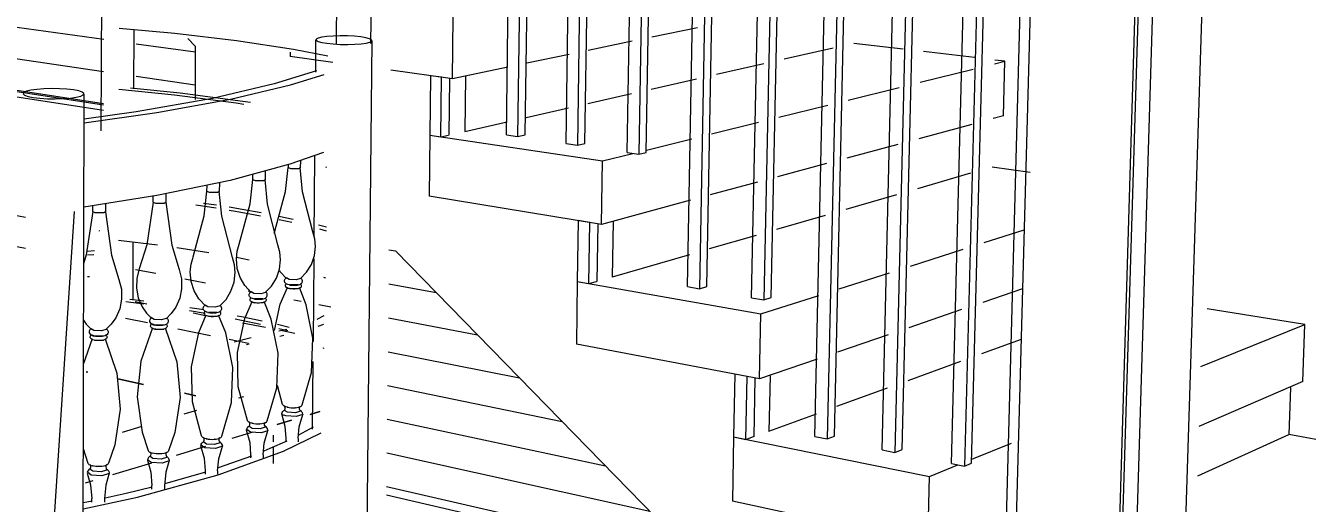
# Model space of a CAD drawing. Header units: inches. Extents: x -536 to 545, y -65 to 280.
# Drawn here: x -476.9486 to -476.5393, y 4.9647 to 5.1173 of the extents above; entities that cross this region are included whole.
import ezdxf

# ---------------------------------------------------------------- set-up
doc = ezdxf.new("R2010")
doc.units = ezdxf.units.IN
doc.header["$MEASUREMENT"] = 0
for name, color, linetype, lineweight in [('A-ANNO-DIMS', 211, 'Continuous', 9), ('A-ANNO-DIMS-32', 211, 'Continuous', 9), ('A-FLOR-HRAL', 11, 'Continuous', 9), ('A-WALL', 113, 'Continuous', 13), ('A-WALL-PATT', 111, 'Continuous', 13), ('I-FURN', 30, 'Continuous', 9), ('Q-CASE', 31, 'Continuous', 9), ('S-STRS', 31, 'Continuous', 9)]:
    doc.layers.add(name, color=color, linetype=linetype, lineweight=lineweight)
doc.styles.add('Arial', font='arial.ttf', dxfattribs={"height": 2.950599})
doc.dimstyles.new('Linear_wCenter_-_3_32__Arial', dxfattribs={"dimscale": 12, "dimtxt": 3, "dimasz": 0.333333, "dimexe": 0.25, "dimexo": 0.166667, "dimgap": 0.166667, "dimtad": 1, "dimdec": 0, "dimzin": 1, "dimdsep": 46, "dimlunit": 4, "dimtxsty": 'Arial', "dimblk1": 'OBLIQUE', "dimblk2": 'OBLIQUE', "dimsah": 1, "dimcen": 0.09, "dimdle": 0.25, "dimazin": 0, "dimtfac": 1, "dimtdec": 4, "dimtix": 1, "dimtmove": 0, "dimatfit": 3, "dimfxl": 1, "dimtvp": 1, "dimtfill": 1, "dimfrac": 2, "dimtolj": 1, "dimtzin": 0, "dimarcsym": 2})

# ---------------------------------------------------------------- blocks, each defined once
blk = doc.blocks.new('FP_72-Fireplace 3')
at = {"layer": 'A-WALL-PATT', "lineweight": 9}
for p, q in [((-477.06746, 5.18826), (-477.03778, 5.18552)), ((-477.01302, 5.18322), (-476.95861, 5.17819)), ((-477.06738, 5.17898), (-477.03772, 5.17601)), ((-477.0673, 5.16971), (-477.03766, 5.16652)), ((-477.01298, 5.17353), (-476.94798, 5.16701)), ((-477.01294, 5.16385), (-476.93719, 5.15568)), ((-477.06722, 5.16046), (-477.0376, 5.15704)), ((-477.01289, 5.15418), (-476.92625, 5.14417)), ((-477.06714, 5.15122), (-477.03754, 5.14758)), ((-477.06706, 5.142), (-477.03748, 5.13813)), ((-477.01285, 5.14453), (-476.92363, 5.13354)), ((-477.01281, 5.1349), (-476.92366, 5.12323)), ((-477.06698, 5.13279), (-477.03742, 5.12869)), ((-477.01277, 5.12528), (-476.92368, 5.11295)), ((-477.0669, 5.12359), (-477.03736, 5.11928)), ((-477.06681, 5.11441), (-477.0373, 5.10987)), ((-477.01273, 5.11568), (-476.92371, 5.10267)), ((-476.9133, 5.11151), (-476.89443, 5.10889)), ((-477.01269, 5.10609), (-476.92376, 5.09242)), ((-476.91335, 5.10116), (-476.89448, 5.09841)), ((-477.10585, 5.08505), (-477.03706, 5.0724)), ((-477.10574, 5.07623), (-477.037, 5.06307)), ((-477.10564, 5.06742), (-477.03694, 5.05375)), ((-477.01508, 5.06836), (-476.9487, 5.05615)), ((-477.10553, 5.05862), (-477.10304, 5.05811)), ((-477.09242, 5.05592), (-477.04715, 5.04657)), ((-477.01504, 5.05886), (-476.94871, 5.04616)), ((-476.92521, 5.05183), (-476.92508, 5.0518)), ((-477.09229, 5.04703), (-477.06825, 5.04188)), ((-477.01499, 5.04938), (-476.96013, 5.03847)), ((-476.91359, 5.03944), (-476.90708, 5.03819)), ((-477.09219, 5.03816), (-477.0886, 5.03737)), ((-476.89779, 5.03641), (-476.8912, 5.03515)), ((-476.83267, 5.03481), (-476.81753, 5.03202)), ((-476.87758, 5.03254), (-476.87654, 5.03234)), ((-476.91363, 5.02921), (-476.9099, 5.02847)), ((-476.86303, 5.02976), (-476.86059, 5.02929)), ((-476.85502, 5.02822), (-476.85113, 5.02748)), ((-476.89508, 5.02552), (-476.89122, 5.02475)), ((-476.87934, 5.02239), (-476.87202, 5.02093)), ((-476.83279, 5.02397), (-476.80434, 5.01852)), ((-476.86727, 5.01999), (-476.86263, 5.01907)), ((-476.8329, 5.01315), (-476.79093, 5.0048)), ((-476.83302, 5.00235), (-476.7773, 4.99084)), ((-476.83313, 4.99157), (-476.76343, 4.97665)), ((-476.83325, 4.98081), (-476.74933, 4.96222)), ((-476.83336, 4.97007), (-476.73499, 4.94755))]:
    blk.add_line(p, q, dxfattribs=at)
blk = doc.blocks.new('DIMBLOCK20-Fireplace - Section - East')
at = {"layer": 'A-ANNO-DIMS-32'}
for p, q in [((-479.92623, 65.99386), (-479.92623, -49.5)), ((-447.35531, 62.99386), (-482.92623, 62.99386)), ((-479.92623, 62.99386), (-447.35531, 62.99386)), ((-479.0978, -46.5), (-482.92623, -46.5)), ((-479.92623, -46.5), (-479.0978, -46.5))]:
    blk.add_line(p, q, dxfattribs=at)
at = {"layer": 'A-ANNO-DIMS-32', "lineweight": 50}
for p, q in [((-479.92623, 62.99386), (-481.92623, 64.99386)), ((-479.92623, 62.99386), (-477.92623, 60.99386)), ((-479.92623, -46.5), (-481.92623, -44.5)), ((-479.92623, -46.5), (-477.92623, -48.5))]:
    blk.add_line(p, q, dxfattribs=at)
at = {"layer": 'A-ANNO-DIMS-32', "color": 0, "insert": (-485.75375, 3.00847), "char_height": 2.950599, "width": 12.5723077, "attachment_point": 1, "rotation": 90, "line_spacing_factor": 0.938532, "style": 'Arial', "bg_fill": 3, "box_fill_scale": 1.25, "bg_fill_color": 0, "bg_fill_transparency": 0}
blk.add_mtext('9\' - 1"', dxfattribs=at)
blk = doc.blocks.new('_Oblique')
at = {"color": 0, "linetype": 'ByBlock', "lineweight": -2}
blk.add_line((-0.5, -0.5), (0.5, 0.5), dxfattribs=at)

msp = doc.modelspace()

# ---------------------------------------------------------------- linework, layer by layer
at = {"layer": 'A-FLOR-HRAL'}
for p, q in [((-476.79508, 5.0824), (-476.79204, 5.30458)), ((-476.78848, 5.30159), (-476.79155, 5.08188)), ((-476.78912, 5.08245), (-476.78604, 5.29961)), ((-476.77606, 5.07961), (-476.77288, 5.28849)), ((-476.76924, 5.28542), (-476.77244, 5.07907)), ((-476.77003, 5.07965), (-476.76682, 5.28347)), ((-476.75655, 5.07674), (-476.75326, 5.272)), ((-476.74953, 5.26887), (-476.75284, 5.07619)), ((-476.75045, 5.07678), (-476.74714, 5.26694)), ((-476.73727, 5.03393), (-476.73317, 5.25512)), ((-476.72935, 5.25191), (-476.73347, 5.03327)), ((-476.7311, 5.03398), (-476.72699, 5.25001)), ((-476.71678, 5.03038), (-476.71258, 5.23783)), ((-476.70867, 5.23454), (-476.71288, 5.02971)), ((-476.71054, 5.03044), (-476.70635, 5.23266)), ((-476.69664, 4.98609), (-476.69149, 5.22011)), ((-476.68748, 5.21674), (-476.69265, 4.9853)), ((-476.69034, 4.98617), (-476.68519, 5.21489)), ((-476.67511, 4.98181), (-476.66988, 5.20195)), ((-476.66576, 5.1985), (-476.67101, 4.981)), ((-476.66873, 4.98188), (-476.66351, 5.19668)), ((-476.65299, 4.97741), (-476.64771, 5.18333)), ((-476.64349, 5.17979), (-476.64878, 4.97657)), ((-476.64653, 4.97749), (-476.64128, 5.178)), ((-476.79508, 5.0824), (-476.79155, 5.08188)), ((-476.79155, 5.08188), (-476.78912, 5.08245)), ((-476.77606, 5.07961), (-476.77244, 5.07907)), ((-476.77244, 5.07907), (-476.77003, 5.07965)), ((-476.75655, 5.07674), (-476.75284, 5.07619)), ((-476.75284, 5.07619), (-476.75045, 5.07678)), ((-476.73727, 5.03393), (-476.73347, 5.03327)), ((-476.73347, 5.03327), (-476.7311, 5.03398)), ((-476.71678, 5.03038), (-476.71288, 5.02971)), ((-476.71288, 5.02971), (-476.71054, 5.03044)), ((-476.69664, 4.98609), (-476.69265, 4.9853)), ((-476.69265, 4.9853), (-476.69034, 4.98617)), ((-476.67511, 4.98181), (-476.67101, 4.981)), ((-476.67101, 4.981), (-476.66873, 4.98188)), ((-476.65299, 4.97741), (-476.64878, 4.97657)), ((-476.64878, 4.97657), (-476.64653, 4.97749))]:
    msp.add_line(p, q, dxfattribs=at)
at = {"layer": 'A-WALL'}
for p, q in [((-476.8968, 5.11322), (-476.89445, 5.11075)), ((-476.89445, 5.11075), (-476.89454, 5.09372)), ((-476.92379, 5.09015), (-477.01785, 5.10477)), ((-477.01268, 5.10563), (-476.92376, 5.09194)), ((-476.81337, 5.08232), (-476.81315, 5.10044)), ((-476.80819, 5.10116), (-476.80842, 5.08345)), ((-476.76612, 5.03556), (-476.76582, 5.05396)), ((-476.76098, 5.05475), (-476.76127, 5.03697)), ((-476.83262, 5.04572), (-476.83055, 5.04535)), ((-476.83055, 5.04535), (-476.72753, 4.93991)), ((-476.716, 4.98597), (-476.71562, 5.00466)), ((-476.71091, 5.00545), (-476.71128, 4.98769)), ((-476.83339, 4.96739), (-476.73137, 4.94384))]:
    msp.add_line(p, q, dxfattribs=at)
at = {"layer": 'I-FURN'}
for p, q in [((-476.92446, 5.08367), (-476.92419, 5.1729)), ((-476.84937, 5.11161), (-476.84888, 5.16585)), ((-476.83792, 5.16573), (-476.83847, 5.11157)), ((-476.91408, 5.11589), (-476.91415, 5.09711)), ((-476.85599, 5.10247), (-476.8559, 5.1128)), ((-476.8381, 5.11251), (-476.84084, 4.84118)), ((-476.93004, 5.09553), (-476.93067, 4.84474)), ((-476.85644, 5.04969), (-476.85622, 5.07558)), ((-476.86473, 5.07198), (-476.86473, 5.07271)), ((-476.86473, 5.07198), (-476.86399, 5.07168)), ((-476.86089, 5.07409), (-476.86091, 5.07192)), ((-476.85248, 5.07201), (-476.8528, 5.07209)), ((-476.87605, 5.06814), (-476.87604, 5.06958)), ((-476.87604, 5.06813), (-476.8753, 5.06782)), ((-476.87214, 5.07068), (-476.87216, 5.06808)), ((-476.90388, 5.06358), (-476.90389, 5.06087)), ((-476.89071, 5.06441), (-476.8907, 5.06615)), ((-476.89071, 5.0644), (-476.88998, 5.06409)), ((-476.88675, 5.06707), (-476.88677, 5.06436)), ((-476.92722, 5.05788), (-476.92721, 5.05969)), ((-476.92316, 5.06033), (-476.92317, 5.05785)), ((-476.90789, 5.06091), (-476.90789, 5.06279)), ((-476.90789, 5.0609), (-476.90717, 5.06058)), ((-476.89425, 5.06005), (-476.88776, 5.05906)), ((-476.88764, 5.05991), (-476.8918, 5.06053)), ((-476.93311, 5.05796), (-476.94707, 4.84554)), ((-476.92721, 5.05787), (-476.92652, 5.05755)), ((-476.86318, 5.05541), (-476.86772, 5.05636)), ((-476.86769, 5.05537), (-476.86359, 5.05447)), ((-476.86924, 5.05101), (-476.86906, 5.05163)), ((-476.85258, 5.05292), (-476.85506, 5.05354)), ((-476.85478, 5.05236), (-476.85266, 5.0518)), ((-476.90656, 5.04714), (-476.91899, 5.04863)), ((-476.91434, 5.04796), (-476.91441, 5.02963)), ((-476.92886, 5.0441), (-476.92686, 5.04421)), ((-476.92665, 5.04531), (-476.92885, 5.04519)), ((-476.89009, 5.04473), (-476.90034, 5.0463)), ((-476.8772, 5.04241), (-476.88125, 5.04318)), ((-476.85673, 5.01645), (-476.8565, 5.04282)), ((-476.92823, 5.03705), (-476.92888, 5.03701)), ((-476.8645, 5.03622), (-476.86536, 5.0367)), ((-476.8528, 5.03666), (-476.85342, 5.03683)), ((-476.8758, 5.03178), (-476.87665, 5.03227)), ((-476.86504, 5.03357), (-476.86431, 5.03328)), ((-476.86431, 5.03328), (-476.8616, 5.0333)), ((-476.86161, 5.03451), (-476.86429, 5.03448)), ((-476.91668, 5.02915), (-476.91092, 5.02842)), ((-476.91089, 5.02929), (-476.91536, 5.02985)), ((-476.89177, 5.02647), (-476.89615, 5.02719)), ((-476.89044, 5.02748), (-476.89128, 5.02798)), ((-476.87632, 5.02909), (-476.87559, 5.02879)), ((-476.87559, 5.02879), (-476.87284, 5.02882)), ((-476.87284, 5.03004), (-476.87557, 5.03002)), ((-476.90971, 5.02232), (-476.91673, 5.02375)), ((-476.90759, 5.02344), (-476.90841, 5.02396)), ((-476.89625, 5.02626), (-476.89128, 5.02543)), ((-476.89095, 5.02475), (-476.89023, 5.02444)), ((-476.89023, 5.02444), (-476.88742, 5.02447)), ((-476.88743, 5.02571), (-476.89021, 5.02569)), ((-476.88173, 5.02365), (-476.87358, 5.02193)), ((-476.85336, 5.02463), (-476.85567, 5.02348)), ((-476.92688, 5.01995), (-476.92767, 5.02048)), ((-476.92663, 5.01811), (-476.92732, 5.01843)), ((-476.90808, 5.02068), (-476.90737, 5.02036)), ((-476.90735, 5.02163), (-476.90805, 5.02195)), ((-476.90737, 5.02036), (-476.90452, 5.02039)), ((-476.90453, 5.02165), (-476.90735, 5.02163)), ((-476.88962, 5.01823), (-476.90002, 5.02035)), ((-476.86446, 5.02092), (-476.86821, 5.02181)), ((-476.86781, 5.02059), (-476.86491, 5.01987)), ((-476.86519, 5.02028), (-476.86778, 5.01965)), ((-476.8674, 5.01812), (-476.86615, 5.0184)), ((-476.85526, 5.0213), (-476.85343, 5.02195)), ((-476.92734, 5.01727), (-476.93022, 5.0091)), ((-476.92734, 5.01716), (-476.92734, 5.01714)), ((-476.92665, 5.01683), (-476.92376, 5.01686)), ((-476.92377, 5.01814), (-476.92663, 5.01811)), ((-476.87741, 5.01575), (-476.88358, 5.017)), ((-476.87664, 5.01758), (-476.88201, 5.01624)), ((-476.8781, 5.01547), (-476.87722, 5.0157)), ((-476.85341, 5.0143), (-476.85371, 5.01419)), ((-476.92872, 5.00657), (-476.9293, 5.0067)), ((-476.9293, 5.0067), (-476.92872, 5.00657)), ((-476.92872, 5.00657), (-476.9293, 5.0067)), ((-476.85697, 4.9884), (-476.85678, 5.01003)), ((-476.91102, 5.00271), (-476.91918, 5.00449)), ((-476.91918, 5.00449), (-476.91102, 5.00271)), ((-476.91102, 5.00271), (-476.91918, 5.00449)), ((-476.86655, 4.99628), (-476.86818, 5.00231)), ((-476.89426, 4.99906), (-476.89794, 4.99986)), ((-476.89794, 4.99986), (-476.89426, 4.99906)), ((-476.89426, 4.99906), (-476.89794, 4.99986)), ((-476.88057, 4.99838), (-476.87897, 4.99886)), ((-476.89796, 4.99328), (-476.89398, 4.99445)), ((-476.86502, 4.99378), (-476.86598, 4.9944)), ((-476.86484, 4.99536), (-476.86501, 4.99539)), ((-476.86246, 4.99525), (-476.8626, 4.99524)), ((-476.85771, 4.99309), (-476.85463, 4.99403)), ((-476.85463, 4.99403), (-476.85771, 4.99309)), ((-476.8761, 4.99025), (-476.87627, 4.99028)), ((-476.87369, 4.99014), (-476.87382, 4.99013)), ((-476.86827, 4.98987), (-476.86367, 4.99127)), ((-476.86367, 4.99127), (-476.86827, 4.98987)), ((-476.86659, 4.99302), (-476.86676, 4.99343)), ((-476.86551, 4.99262), (-476.86655, 4.99299)), ((-476.86011, 4.99321), (-476.86013, 4.99308)), ((-476.91771, 4.98748), (-476.91139, 4.98933)), ((-476.87606, 4.98749), (-476.88282, 4.98542)), ((-476.87678, 4.98746), (-476.87802, 4.9883)), ((-476.87628, 4.98864), (-476.87724, 4.98928)), ((-476.87132, 4.98821), (-476.87129, 4.98795)), ((-476.86954, 4.9865), (-476.86956, 4.98432)), ((-476.86543, 4.98448), (-476.86542, 4.98555)), ((-476.85676, 4.98905), (-476.86146, 4.98648)), ((-476.93029, 4.98224), (-476.92872, 4.97758)), ((-476.89114, 4.98288), (-476.90051, 4.98001)), ((-476.8914, 4.98246), (-476.89262, 4.98333)), ((-476.89089, 4.98366), (-476.89182, 4.98432)), ((-476.8907, 4.98529), (-476.89088, 4.98533)), ((-476.88826, 4.98518), (-476.88839, 4.98517)), ((-476.88584, 4.98325), (-476.88579, 4.98297)), ((-476.86957, 4.9825), (-476.86961, 4.97742)), ((-476.86162, 4.98546), (-476.86163, 4.9844)), ((-476.90845, 4.97759), (-476.92087, 4.97379)), ((-476.90851, 4.97778), (-476.9097, 4.97866)), ((-476.90798, 4.97899), (-476.9089, 4.97968)), ((-476.8765, 4.97981), (-476.88711, 4.97603)), ((-476.87667, 4.97921), (-476.87666, 4.98029)), ((-476.8728, 4.98021), (-476.87281, 4.97913)), ((-476.92775, 4.97372), (-476.9289, 4.97463)), ((-476.92721, 4.97495), (-476.9281, 4.97565)), ((-476.92625, 4.97651), (-476.92721, 4.97666)), ((-476.8912, 4.97471), (-476.90422, 4.97094)), ((-476.89124, 4.97408), (-476.89123, 4.97518)), ((-476.88731, 4.97511), (-476.88732, 4.97401)), ((-476.92715, 4.97187), (-476.92962, 4.97112)), ((-476.90829, 4.96927), (-476.90829, 4.97039)), ((-476.90431, 4.97034), (-476.90432, 4.96922)), ((-476.92736, 4.96544), (-476.93029, 4.96483)), ((-476.92747, 4.96509), (-476.92747, 4.96624)), ((-476.92345, 4.96621), (-476.92345, 4.96506))]:
    msp.add_line(p, q, dxfattribs=at)
for points in [[(-476.85216, 5.10757, 0), (-476.86312, 5.10965, 0), (-476.88127, 5.11243, 0), (-476.901, 5.11475, 0), (-476.91876, 5.11636, 0)], [(-476.84365, 5.11387, 0), (-476.84588, 5.11399, 0), (-476.84819, 5.11402, 0), (-476.85041, 5.11396, 0), (-476.85241, 5.11381, 0), (-476.85404, 5.11358, 0), (-476.8552, 5.11329, 0), (-476.8558, 5.11296, 0), (-476.85581, 5.1126, 0), (-476.85521, 5.11224, 0), (-476.85404, 5.11192, 0), (-476.85239, 5.11164, 0), (-476.85037, 5.11143, 0)], [(-476.85037, 5.11143, 0), (-476.8481, 5.1113, 0), (-476.84576, 5.11127, 0), (-476.84351, 5.11134, 0), (-476.84149, 5.11149, 0), (-476.83986, 5.11172, 0), (-476.83871, 5.11202, 0), (-476.83814, 5.11236, 0), (-476.83817, 5.11272, 0), (-476.8388, 5.11307, 0), (-476.83998, 5.11339, 0), (-476.84163, 5.11367, 0), (-476.84365, 5.11387, 0)], [(-476.92996, 5.08619, 0), (-476.90669, 5.0895, 0), (-476.88317, 5.09378, 0), (-476.86407, 5.09836, 0), (-476.85329, 5.10172, 0)], [(-476.85577, 5.1029, 0), (-476.86921, 5.09866, 0), (-476.88898, 5.09403, 0), (-476.91336, 5.08973, 0), (-476.92994, 5.08739, 0)], [(-476.93168, 5.09644, 0), (-476.93334, 5.09676, 0), (-476.93543, 5.097, 0), (-476.9378, 5.09715, 0), (-476.94031, 5.09719, 0), (-476.94277, 5.09711, 0), (-476.94503, 5.09694, 0), (-476.94694, 5.09666, 0), (-476.94837, 5.09632, 0), (-476.94921, 5.09591, 0), (-476.94941, 5.09549, 0), (-476.94895, 5.09506, 0), (-476.94785, 5.09467, 0)], [(-476.94785, 5.09467, 0), (-476.9462, 5.09434, 0), (-476.9441, 5.09409, 0), (-476.94169, 5.09394, 0), (-476.93915, 5.0939, 0), (-476.93664, 5.09398, 0), (-476.93435, 5.09416, 0), (-476.93244, 5.09444, 0), (-476.93103, 5.0948, 0), (-476.93022, 5.0952, 0), (-476.93006, 5.09563, 0), (-476.93056, 5.09605, 0), (-476.93168, 5.09644, 0)], [(-476.9189, 5.09696, 0), (-476.90112, 5.09518, 0), (-476.88142, 5.09261, 0), (-476.87892, 5.09223, 0)], [(-476.87681, 5.0927, 0), (-476.87922, 5.09306, 0), (-476.89929, 5.09567, 0), (-476.91511, 5.09727, 0)], [(-476.85347, 5.07678, 0), (-476.86423, 5.073, 0), (-476.88329, 5.06785, 0), (-476.90676, 5.06305, 0), (-476.93003, 5.05932, 0)], [(-476.86907, 5.05164, 0), (-476.86559, 5.06433, 0), (-476.86474, 5.07199, 0)], [(-476.86399, 5.07168, 0), (-476.8613, 5.0717, 0), (-476.86091, 5.07196, 0)], [(-476.85692, 5.05142, 0), (-476.86019, 5.06423, 0), (-476.86091, 5.07193, 0)], [(-476.88043, 5.04746, 0), (-476.87691, 5.06036, 0), (-476.87605, 5.06815, 0)], [(-476.8753, 5.06782, 0), (-476.87257, 5.06785, 0), (-476.87216, 5.06812, 0)], [(-476.86809, 5.04725, 0), (-476.87142, 5.06027, 0), (-476.87216, 5.06809, 0)], [(-476.89514, 5.0434, 0), (-476.89158, 5.0565, 0), (-476.89072, 5.06442, 0)], [(-476.88998, 5.06409, 0), (-476.8872, 5.06411, 0), (-476.88677, 5.06439, 0)], [(-476.88261, 5.04322, 0), (-476.88601, 5.05643, 0), (-476.88677, 5.06437, 0)], [(-476.9079, 5.06092, 0), (-476.90994, 5.04725, 0), (-476.91235, 5.03958, 0)], [(-476.90717, 5.06058, 0), (-476.90435, 5.06061, 0), (-476.90389, 5.06089, 0)], [(-476.90389, 5.06088, 0), (-476.90198, 5.04716, 0), (-476.89964, 5.03944, 0)], [(-476.87345, 5.05748, 0), (-476.87945, 5.05857, 0), (-476.88358, 5.05926, 0)], [(-476.92722, 5.05789, 0), (-476.92926, 5.04404, 0), (-476.93014, 5.04122, 0)], [(-476.92652, 5.05755, 0), (-476.92365, 5.05758, 0), (-476.92317, 5.05787, 0)], [(-476.92317, 5.05786, 0), (-476.92121, 5.04398, 0), (-476.91883, 5.03618, 0)], [(-476.88358, 5.05838, 0), (-476.88165, 5.05804, 0), (-476.87357, 5.05656, 0)], [(-476.86091, 5.03643, 0), (-476.85889, 5.03851, 0), (-476.85736, 5.04101, 0), (-476.85641, 5.04382, 0), (-476.85609, 5.04677, 0), (-476.85631, 5.04917, 0), (-476.85691, 5.0514, 0)], [(-476.8766, 5.03208, 0), (-476.87862, 5.03427, 0), (-476.88014, 5.03687, 0), (-476.88106, 5.03975, 0), (-476.88133, 5.04277, 0), (-476.88107, 5.0452, 0), (-476.88042, 5.04744, 0)], [(-476.87213, 5.032, 0), (-476.87008, 5.03411, 0), (-476.86853, 5.03666, 0), (-476.86756, 5.03952, 0), (-476.86724, 5.04252, 0), (-476.86746, 5.04496, 0), (-476.86808, 5.04724, 0)], [(-476.89123, 5.02778, 0), (-476.89328, 5.02999, 0), (-476.89483, 5.03263, 0), (-476.89577, 5.03555, 0), (-476.89605, 5.03861, 0), (-476.89579, 5.04109, 0), (-476.89513, 5.04338, 0)], [(-476.8867, 5.02771, 0), (-476.88462, 5.02986, 0), (-476.88305, 5.03245, 0), (-476.88207, 5.03535, 0), (-476.88174, 5.0384, 0), (-476.88197, 5.04089, 0), (-476.8826, 5.0432, 0)], [(-476.91234, 5.03956, 0), (-476.91312, 5.03655, 0), (-476.91323, 5.03344, 0), (-476.91266, 5.03037, 0), (-476.91144, 5.0275, 0), (-476.91002, 5.02543, 0), (-476.90836, 5.02374, 0)], [(-476.89964, 5.03942, 0), (-476.89889, 5.03639, 0), (-476.89881, 5.03327, 0), (-476.89941, 5.03021, 0), (-476.90066, 5.02737, 0), (-476.9021, 5.02534, 0), (-476.90377, 5.02368, 0)], [(-476.86532, 5.03652, 0), (-476.86731, 5.03867, 0), (-476.86749, 5.03898, 0)], [(-476.91883, 5.03616, 0), (-476.91806, 5.0331, 0), (-476.91798, 5.02994, 0), (-476.91858, 5.02684, 0), (-476.91984, 5.02395, 0), (-476.92129, 5.02189, 0), (-476.92299, 5.0202, 0)], [(-476.86446, 5.03449, 0), (-476.86489, 5.03459, 0), (-476.86522, 5.03472, 0), (-476.86547, 5.03486, 0), (-476.86566, 5.03502, 0), (-476.8658, 5.0352, 0), (-476.8659, 5.03539, 0), (-476.86596, 5.03559, 0), (-476.86598, 5.03578, 0), (-476.86596, 5.03594, 0), (-476.86589, 5.03621, 0), (-476.86578, 5.0364, 0), (-476.86567, 5.03653, 0), (-476.86546, 5.0367, 0), (-476.86534, 5.03676, 0)], [(-476.86441, 5.03328, 0), (-476.86482, 5.03338, 0), (-476.86511, 5.0335, 0), (-476.86533, 5.03363, 0), (-476.86548, 5.03378, 0), (-476.86558, 5.03394, 0), (-476.86564, 5.03411, 0), (-476.86565, 5.03427, 0), (-476.86563, 5.03441, 0), (-476.86559, 5.03453, 0), (-476.86547, 5.03472, 0), (-476.86535, 5.03483, 0)], [(-476.86083, 5.03648, 0), (-476.86224, 5.03611, 0), (-476.8645, 5.03622, 0)], [(-476.86446, 5.03449, 0), (-476.86412, 5.03443, 0), (-476.86358, 5.03438, 0), (-476.86298, 5.03436, 0), (-476.86237, 5.03438, 0), (-476.86185, 5.03443, 0), (-476.86144, 5.03451, 0), (-476.8611, 5.03461, 0), (-476.86083, 5.03474, 0), (-476.86062, 5.03489, 0), (-476.86047, 5.03506, 0), (-476.86035, 5.03524, 0), (-476.86028, 5.03544, 0), (-476.86025, 5.03563, 0), (-476.86026, 5.0358, 0), (-476.86032, 5.03608, 0), (-476.86042, 5.03628, 0), (-476.86053, 5.03642, 0), (-476.86073, 5.0366, 0)], [(-476.86092, 5.03478, 0), (-476.86077, 5.03463, 0), (-476.86067, 5.03447, 0), (-476.86062, 5.0343, 0), (-476.8606, 5.03414, 0), (-476.86062, 5.034, 0), (-476.86066, 5.03388, 0), (-476.86077, 5.0337, 0), (-476.86091, 5.03357, 0), (-476.86121, 5.0334, 0), (-476.86166, 5.03327, 0), (-476.86209, 5.03321, 0), (-476.86268, 5.03316, 0), (-476.86313, 5.03316, 0), (-476.86347, 5.03317, 0), (-476.86397, 5.03322, 0), (-476.86441, 5.03328, 0)], [(-476.87575, 5.03002, 0), (-476.87618, 5.03013, 0), (-476.87651, 5.03026, 0), (-476.87676, 5.0304, 0), (-476.87695, 5.03057, 0), (-476.8771, 5.03075, 0), (-476.8772, 5.03095, 0), (-476.87726, 5.03115, 0), (-476.87727, 5.03134, 0), (-476.87726, 5.0315, 0), (-476.87718, 5.03178, 0), (-476.87707, 5.03197, 0), (-476.87684, 5.03222, 0), (-476.87663, 5.03233, 0)], [(-476.87205, 5.03205, 0), (-476.8735, 5.03167, 0), (-476.8758, 5.03178, 0)], [(-476.87575, 5.03002, 0), (-476.87542, 5.02997, 0), (-476.87489, 5.02991, 0), (-476.87428, 5.02989, 0), (-476.87367, 5.02991, 0), (-476.87313, 5.02996, 0), (-476.8727, 5.03004, 0), (-476.87235, 5.03014, 0), (-476.87207, 5.03027, 0), (-476.87185, 5.03042, 0), (-476.87169, 5.03059, 0), (-476.87157, 5.03078, 0), (-476.87149, 5.03098, 0), (-476.87146, 5.03118, 0), (-476.87146, 5.03135, 0), (-476.87153, 5.03164, 0), (-476.87163, 5.03185, 0), (-476.87173, 5.03199, 0), (-476.87194, 5.03218, 0)], [(-476.86916, 5.01995, 0), (-476.86733, 5.0283, 0), (-476.86504, 5.03369, 0)], [(-476.86032, 4.99613, 0), (-476.85732, 5.00653, 0), (-476.85687, 5.01742, 0), (-476.85902, 5.02813, 0), (-476.86121, 5.03361, 0)], [(-476.8904, 5.02569, 0), (-476.89082, 5.0258, 0), (-476.89115, 5.02593, 0), (-476.89141, 5.02608, 0), (-476.8916, 5.02625, 0), (-476.89174, 5.02644, 0), (-476.89184, 5.02664, 0), (-476.8919, 5.02685, 0), (-476.89192, 5.02704, 0), (-476.89186, 5.02737, 0), (-476.89176, 5.02759, 0), (-476.89165, 5.02775, 0), (-476.89142, 5.02796, 0), (-476.89126, 5.02804, 0)], [(-476.88662, 5.02775, 0), (-476.88811, 5.02736, 0), (-476.89044, 5.02748, 0)], [(-476.8904, 5.02569, 0), (-476.8897, 5.02559, 0), (-476.8891, 5.02556, 0), (-476.88848, 5.02556, 0), (-476.8879, 5.0256, 0), (-476.88742, 5.02568, 0), (-476.88704, 5.02577, 0), (-476.88673, 5.0259, 0), (-476.88649, 5.02605, 0), (-476.8863, 5.02621, 0), (-476.88617, 5.0264, 0), (-476.88607, 5.0266, 0), (-476.88602, 5.02681, 0), (-476.88601, 5.02699, 0), (-476.88607, 5.02731, 0), (-476.88617, 5.02753, 0), (-476.88628, 5.02769, 0), (-476.8865, 5.02789, 0)], [(-476.87782, 4.99118, 0), (-476.88071, 5.00187, 0), (-476.88099, 5.01294, 0), (-476.87864, 5.02373, 0), (-476.87632, 5.02921, 0)], [(-476.8757, 5.0288, 0), (-476.8761, 5.0289, 0), (-476.8764, 5.02902, 0), (-476.87662, 5.02915, 0), (-476.87677, 5.0293, 0), (-476.87687, 5.02947, 0), (-476.87693, 5.02964, 0), (-476.87694, 5.02981, 0), (-476.87692, 5.02995, 0), (-476.87687, 5.03007, 0), (-476.87675, 5.03026, 0)], [(-476.87213, 5.03032, 0), (-476.87198, 5.03017, 0), (-476.87188, 5.03001, 0), (-476.87182, 5.02984, 0), (-476.87181, 5.02967, 0), (-476.87183, 5.02953, 0), (-476.87187, 5.02941, 0), (-476.87199, 5.02922, 0), (-476.87212, 5.02909, 0), (-476.87244, 5.02892, 0), (-476.87291, 5.02878, 0), (-476.87337, 5.02871, 0), (-476.87397, 5.02867, 0), (-476.87442, 5.02867, 0), (-476.87476, 5.02869, 0), (-476.87526, 5.02873, 0), (-476.8757, 5.0288, 0)], [(-476.87149, 4.99105, 0), (-476.86845, 5.00162, 0), (-476.86801, 5.01269, 0), (-476.87019, 5.02357, 0), (-476.87243, 5.02914, 0)], [(-476.93019, 5.02322, 0), (-476.92931, 5.02195, 0), (-476.92762, 5.02024, 0)], [(-476.90837, 5.02404, 0), (-476.90856, 5.02393, 0), (-476.90875, 5.02376, 0), (-476.90889, 5.02357, 0), (-476.90899, 5.02336, 0), (-476.90905, 5.02315, 0), (-476.90906, 5.02293, 0), (-476.90902, 5.02272, 0), (-476.90896, 5.02253, 0), (-476.90878, 5.02224, 0), (-476.90857, 5.02205, 0), (-476.90811, 5.0218, 0), (-476.90755, 5.02163, 0)], [(-476.9037, 5.02373, 0), (-476.90523, 5.02332, 0), (-476.90759, 5.02344, 0)], [(-476.90355, 5.02387, 0), (-476.90336, 5.02369, 0), (-476.90322, 5.0235, 0), (-476.90313, 5.02329, 0), (-476.90308, 5.02308, 0), (-476.90307, 5.02286, 0), (-476.90311, 5.02265, 0), (-476.90317, 5.02247, 0), (-476.90336, 5.02218, 0), (-476.90357, 5.02199, 0), (-476.90404, 5.02175, 0), (-476.90438, 5.02165, 0), (-476.90491, 5.02155, 0), (-476.90558, 5.0215, 0), (-476.9061, 5.02149, 0), (-476.90648, 5.0215, 0), (-476.90704, 5.02155, 0), (-476.90755, 5.02163, 0)], [(-476.89242, 4.98623, 0), (-476.89537, 4.99708, 0), (-476.89567, 5.00833, 0), (-476.8933, 5.01929, 0), (-476.89095, 5.02487, 0)], [(-476.89034, 5.02445, 0), (-476.89074, 5.02455, 0), (-476.89104, 5.02467, 0), (-476.89126, 5.02481, 0), (-476.89141, 5.02497, 0), (-476.89151, 5.02513, 0), (-476.89156, 5.02531, 0), (-476.89157, 5.02548, 0), (-476.89155, 5.02563, 0), (-476.89151, 5.02575, 0), (-476.89138, 5.02594, 0)], [(-476.88669, 5.026, 0), (-476.88654, 5.02585, 0), (-476.88644, 5.02568, 0), (-476.88638, 5.02551, 0), (-476.88637, 5.02534, 0), (-476.88639, 5.0252, 0), (-476.88643, 5.02508, 0), (-476.88655, 5.02489, 0), (-476.88669, 5.02475, 0), (-476.88701, 5.02457, 0), (-476.88752, 5.02443, 0), (-476.88801, 5.02436, 0), (-476.88861, 5.02432, 0), (-476.88907, 5.02432, 0), (-476.88941, 5.02433, 0), (-476.8899, 5.02438, 0), (-476.89034, 5.02445, 0)], [(-476.886, 4.98612, 0), (-476.88292, 4.99687, 0), (-476.88248, 5.00811, 0), (-476.88472, 5.01916, 0), (-476.887, 5.02481, 0)], [(-476.87313, 5.02291, 0), (-476.87968, 5.02427, 0), (-476.88103, 5.02453, 0)], [(-476.92765, 5.02055, 0), (-476.92783, 5.02044, 0), (-476.92802, 5.02027, 0), (-476.92817, 5.02008, 0), (-476.92826, 5.01987, 0), (-476.92832, 5.01966, 0), (-476.92833, 5.01944, 0), (-476.9283, 5.01922, 0), (-476.92824, 5.01903, 0), (-476.92806, 5.01873, 0), (-476.92784, 5.01853, 0), (-476.92737, 5.01827, 0), (-476.92684, 5.01812, 0)], [(-476.92677, 5.01684, 0), (-476.92716, 5.01695, 0), (-476.92746, 5.01707, 0), (-476.92767, 5.01722, 0), (-476.92782, 5.01738, 0), (-476.92792, 5.01755, 0), (-476.92797, 5.01773, 0), (-476.92798, 5.01791, 0), (-476.92795, 5.01806, 0), (-476.9279, 5.01818, 0), (-476.92777, 5.01838, 0), (-476.92762, 5.01852, 0), (-476.92744, 5.01861, 0)], [(-476.92292, 5.02024, 0), (-476.9245, 5.01983, 0), (-476.92688, 5.01995, 0)], [(-476.92277, 5.0204, 0), (-476.92258, 5.02023, 0), (-476.92244, 5.02004, 0), (-476.92234, 5.01983, 0), (-476.92229, 5.01961, 0), (-476.92228, 5.01939, 0), (-476.92231, 5.01917, 0), (-476.92237, 5.01898, 0), (-476.92256, 5.01869, 0), (-476.92278, 5.01849, 0), (-476.92326, 5.01824, 0), (-476.92361, 5.01814, 0), (-476.92415, 5.01804, 0), (-476.92484, 5.01798, 0), (-476.92537, 5.01797, 0), (-476.92576, 5.01798, 0), (-476.92633, 5.01803, 0), (-476.92684, 5.01812, 0)], [(-476.9231, 5.01855, 0), (-476.92295, 5.01845, 0), (-476.9228, 5.01829, 0), (-476.9227, 5.01812, 0), (-476.92265, 5.01794, 0), (-476.92264, 5.01777, 0), (-476.92266, 5.01762, 0), (-476.92277, 5.01738, 0), (-476.92291, 5.01722, 0), (-476.92323, 5.01701, 0), (-476.92371, 5.01685, 0), (-476.92417, 5.01677, 0), (-476.92449, 5.01673, 0), (-476.92508, 5.0167, 0), (-476.92553, 5.0167, 0), (-476.92587, 5.01672, 0), (-476.92634, 5.01677, 0), (-476.92677, 5.01684, 0)], [(-476.90807, 5.0208, 0), (-476.91188, 5.0101, 0), (-476.91303, 4.99874, 0), (-476.91146, 4.98744, 0), (-476.90951, 4.9816, 0)], [(-476.90748, 5.02037, 0), (-476.90788, 5.02048, 0), (-476.90818, 5.0206, 0), (-476.9084, 5.02074, 0), (-476.90855, 5.0209, 0), (-476.90865, 5.02107, 0), (-476.9087, 5.02125, 0), (-476.90871, 5.02142, 0), (-476.90868, 5.02157, 0), (-476.90864, 5.02169, 0), (-476.90851, 5.02189, 0), (-476.90836, 5.02203, 0), (-476.90818, 5.02212, 0)], [(-476.90389, 5.02205, 0), (-476.90375, 5.02196, 0), (-476.90359, 5.0218, 0), (-476.90349, 5.02163, 0), (-476.90344, 5.02145, 0), (-476.90343, 5.02128, 0), (-476.90345, 5.02114, 0), (-476.9035, 5.02101, 0), (-476.90362, 5.02082, 0), (-476.90376, 5.02068, 0), (-476.9041, 5.0205, 0), (-476.90462, 5.02035, 0), (-476.90516, 5.02027, 0), (-476.90576, 5.02023, 0), (-476.90622, 5.02024, 0), (-476.90656, 5.02025, 0), (-476.90705, 5.0203, 0), (-476.90748, 5.02037, 0)], [(-476.90406, 5.02074, 0), (-476.90037, 5.00995, 0), (-476.89932, 4.99856, 0), (-476.901, 4.9873, 0), (-476.903, 4.98151, 0)], [(-476.92328, 5.01723, 0), (-476.91952, 5.00633, 0), (-476.91844, 4.9948, 0), (-476.92012, 4.98339, 0), (-476.92213, 4.97752, 0)], [(-476.86679, 4.99339, 0), (-476.86667, 4.99375, 0), (-476.86652, 4.994, 0), (-476.8662, 4.99433, 0), (-476.8659, 4.99452, 0)], [(-476.86512, 4.9954, 0), (-476.86556, 4.99552, 0), (-476.8662, 4.99583, 0), (-476.86649, 4.99614, 0), (-476.86655, 4.99627, 0)], [(-476.86597, 4.99448, 0), (-476.86588, 4.99462, 0), (-476.86578, 4.99493, 0), (-476.86576, 4.99518, 0), (-476.86582, 4.99554, 0), (-476.86597, 4.99584, 0)], [(-476.86512, 4.9954, 0), (-476.86443, 4.99529, 0), (-476.86383, 4.99524, 0), (-476.86319, 4.99522, 0), (-476.86256, 4.99524, 0), (-476.86199, 4.9953, 0), (-476.8615, 4.99538, 0), (-476.86112, 4.9955, 0), (-476.86059, 4.99578, 0), (-476.86039, 4.99599, 0), (-476.86032, 4.99613, 0)], [(-476.86091, 4.99432, 0), (-476.8609, 4.99412, 0), (-476.86247, 4.99364, 0), (-476.86502, 4.99378, 0)], [(-476.86094, 4.99436, 0), (-476.86102, 4.99451, 0), (-476.86112, 4.99483, 0), (-476.86114, 4.99507, 0), (-476.86108, 4.99543, 0), (-476.86093, 4.99572, 0)], [(-476.86012, 4.99323, 0), (-476.86023, 4.9936, 0), (-476.86037, 4.99386, 0), (-476.86068, 4.99421, 0), (-476.86091, 4.99436, 0)], [(-476.87639, 4.9903, 0), (-476.87683, 4.99042, 0), (-476.87747, 4.99073, 0), (-476.87775, 4.99104, 0), (-476.87782, 4.99118, 0)], [(-476.87723, 4.98937, 0), (-476.87714, 4.98951, 0), (-476.87703, 4.98982, 0), (-476.87701, 4.99007, 0), (-476.87708, 4.99043, 0), (-476.87723, 4.99074, 0)], [(-476.87639, 4.9903, 0), (-476.8757, 4.99018, 0), (-476.8751, 4.99012, 0), (-476.87445, 4.9901, 0), (-476.87382, 4.99012, 0), (-476.87323, 4.99018, 0), (-476.87274, 4.99027, 0), (-476.87234, 4.99038, 0), (-476.87176, 4.99069, 0), (-476.87157, 4.99091, 0), (-476.87149, 4.99104, 0)], [(-476.87211, 4.98926, 0), (-476.8722, 4.98941, 0), (-476.8723, 4.98973, 0), (-476.87232, 4.98997, 0), (-476.87226, 4.99033, 0), (-476.87211, 4.99063, 0)], [(-476.86542, 4.98557, 0), (-476.86572, 4.98927, 0), (-476.86679, 4.99327, 0)], [(-476.86014, 4.99306, 0), (-476.86219, 4.99244, 0), (-476.86551, 4.99262, 0)], [(-476.86162, 4.98548, 0), (-476.86127, 4.98917, 0), (-476.86015, 4.99312, 0)], [(-476.93027, 4.96296, 0), (-476.91293, 4.96673, 0), (-476.88709, 4.97378, 0), (-476.86623, 4.98142, 0), (-476.8543, 4.98721, 0)], [(-476.891, 4.98534, 0), (-476.89143, 4.98546, 0), (-476.89207, 4.98579, 0), (-476.89235, 4.98608, 0), (-476.89242, 4.98623, 0)], [(-476.89182, 4.9844, 0), (-476.89172, 4.98455, 0), (-476.89162, 4.98487, 0), (-476.8916, 4.98512, 0), (-476.89166, 4.98548, 0), (-476.89182, 4.98579, 0)], [(-476.891, 4.98534, 0), (-476.89031, 4.98522, 0), (-476.88971, 4.98516, 0), (-476.88906, 4.98514, 0), (-476.88842, 4.98516, 0), (-476.88783, 4.98522, 0), (-476.88731, 4.98531, 0), (-476.8869, 4.98542, 0), (-476.8863, 4.98573, 0), (-476.88607, 4.98597, 0), (-476.88599, 4.98612, 0)], [(-476.88663, 4.98431, 0), (-476.88672, 4.98446, 0), (-476.88682, 4.98478, 0), (-476.88684, 4.98503, 0), (-476.88677, 4.98539, 0), (-476.88663, 4.9857, 0)], [(-476.87806, 4.98825, 0), (-476.87794, 4.98862, 0), (-476.87778, 4.98888, 0), (-476.87746, 4.98922, 0), (-476.87715, 4.98941, 0)], [(-476.87666, 4.9803, 0), (-476.87697, 4.98407, 0), (-476.87806, 4.98813, 0)], [(-476.8713, 4.98792, 0), (-476.87342, 4.98727, 0), (-476.87678, 4.98746, 0)], [(-476.87209, 4.98922, 0), (-476.87208, 4.98899, 0), (-476.8737, 4.9885, 0), (-476.87628, 4.98864, 0)], [(-476.8728, 4.98022, 0), (-476.87245, 4.98397, 0), (-476.87131, 4.98799, 0)], [(-476.87128, 4.9881, 0), (-476.8714, 4.98848, 0), (-476.87154, 4.98875, 0), (-476.87186, 4.9891, 0), (-476.87218, 4.98931, 0)], [(-476.90951, 4.98159, 0), (-476.90937, 4.98136, 0), (-476.9092, 4.98118, 0), (-476.90877, 4.98092, 0), (-476.9081, 4.9807, 0)], [(-476.90299, 4.9815, 0), (-476.90314, 4.98127, 0), (-476.90331, 4.9811, 0), (-476.90375, 4.98085, 0), (-476.90447, 4.98064, 0), (-476.90517, 4.98054, 0), (-476.90594, 4.98049, 0), (-476.90652, 4.9805, 0), (-476.90694, 4.98052, 0), (-476.90756, 4.98059, 0), (-476.9081, 4.9807, 0)], [(-476.89266, 4.98326, 0), (-476.89254, 4.98364, 0), (-476.89238, 4.98391, 0), (-476.89205, 4.98426, 0), (-476.89174, 4.98444, 0)], [(-476.89123, 4.9752, 0), (-476.89155, 4.97902, 0), (-476.89266, 4.98313, 0)], [(-476.88581, 4.98293, 0), (-476.88799, 4.98227, 0), (-476.8914, 4.98246, 0)], [(-476.88661, 4.98427, 0), (-476.88659, 4.98402, 0), (-476.88827, 4.98351, 0), (-476.89089, 4.98366, 0)], [(-476.88731, 4.97512, 0), (-476.88696, 4.97893, 0), (-476.88581, 4.98301, 0)], [(-476.88578, 4.98314, 0), (-476.8859, 4.98352, 0), (-476.88605, 4.98379, 0), (-476.88637, 4.98415, 0), (-476.8867, 4.98437, 0)], [(-476.86526, 4.9846, 0), (-476.87067, 4.98218, 0), (-476.87258, 4.98137, 0)], [(-476.92872, 4.97757, 0), (-476.92858, 4.97733, 0), (-476.92841, 4.97715, 0), (-476.92796, 4.97688, 0), (-476.92734, 4.97668, 0)], [(-476.92213, 4.97751, 0), (-476.92228, 4.97728, 0), (-476.92245, 4.9771, 0), (-476.9229, 4.97684, 0), (-476.92365, 4.97662, 0), (-476.9244, 4.97651, 0), (-476.92517, 4.97647, 0), (-476.92575, 4.97647, 0), (-476.92618, 4.9765, 0), (-476.9268, 4.97657, 0), (-476.92734, 4.97668, 0)], [(-476.90879, 4.97979, 0), (-476.9091, 4.97962, 0), (-476.90938, 4.97936, 0), (-476.90964, 4.97895, 0), (-476.90975, 4.97858, 0)], [(-476.90975, 4.97845, 0), (-476.90869, 4.97471, 0), (-476.90829, 4.97041, 0)], [(-476.90889, 4.98114, 0), (-476.9088, 4.98098, 0), (-476.90869, 4.98065, 0), (-476.90867, 4.9804, 0), (-476.90874, 4.98004, 0), (-476.90889, 4.97975, 0)], [(-476.90277, 4.97846, 0), (-476.90281, 4.97826, 0), (-476.90506, 4.97757, 0), (-476.90851, 4.97778, 0)], [(-476.90362, 4.97963, 0), (-476.90361, 4.97937, 0), (-476.90533, 4.97884, 0), (-476.90798, 4.97899, 0)], [(-476.9051, 4.98055, 0), (-476.90532, 4.98053, 0), (-476.90546, 4.98052, 0)], [(-476.9028, 4.97835, 0), (-476.90388, 4.97464, 0), (-476.90432, 4.97035, 0)], [(-476.90363, 4.98107, 0), (-476.90372, 4.98091, 0), (-476.90383, 4.98058, 0), (-476.90385, 4.98033, 0), (-476.90378, 4.97997, 0), (-476.90363, 4.97968, 0)], [(-476.90371, 4.97972, 0), (-476.9034, 4.97954, 0), (-476.90314, 4.97927, 0), (-476.90288, 4.97885, 0), (-476.90277, 4.97849, 0)], [(-476.92799, 4.97577, 0), (-476.9283, 4.97559, 0), (-476.92858, 4.97532, 0), (-476.92885, 4.9749, 0), (-476.92897, 4.97453, 0)], [(-476.92896, 4.97439, 0), (-476.92788, 4.97061, 0), (-476.92747, 4.96626, 0)], [(-476.92809, 4.97712, 0), (-476.928, 4.97696, 0), (-476.92789, 4.97663, 0), (-476.92788, 4.97637, 0), (-476.92794, 4.97601, 0), (-476.92809, 4.97572, 0)], [(-476.92195, 4.97456, 0), (-476.92195, 4.97421, 0), (-476.92427, 4.97351, 0), (-476.92775, 4.97372, 0)], [(-476.92277, 4.97562, 0), (-476.92276, 4.97533, 0), (-476.92454, 4.97479, 0), (-476.92721, 4.97495, 0)], [(-476.92431, 4.97652, 0), (-476.92453, 4.9765, 0), (-476.92467, 4.97649, 0)], [(-476.92193, 4.97433, 0), (-476.92302, 4.97056, 0), (-476.92345, 4.96622, 0)], [(-476.92278, 4.97707, 0), (-476.92287, 4.97691, 0), (-476.92297, 4.97658, 0), (-476.92299, 4.97633, 0), (-476.92292, 4.97596, 0), (-476.92278, 4.97567, 0)], [(-476.92286, 4.97572, 0), (-476.92256, 4.97554, 0), (-476.92228, 4.97526, 0), (-476.92202, 4.97484, 0), (-476.9219, 4.97446, 0)], [(-476.90817, 4.9699, 0), (-476.9165, 4.96786, 0), (-476.92325, 4.96632, 0)]]:
    msp.add_polyline3d(points, dxfattribs=at)
at = {"layer": 'Q-CASE'}
for p, q in [((-476.63628, 4.92805), (-476.62907, 5.19352)), ((-476.63307, 4.92653), (-476.62576, 5.19308)), ((-476.59232, 5.19091), (-476.60182, 4.87612)), ((-476.60072, 4.87674), (-476.59121, 5.19108)), ((-476.5962, 4.87559), (-476.58655, 5.19077)), ((-476.58053, 4.88455), (-476.57068, 5.19314))]:
    msp.add_line(p, q, dxfattribs=at)
at = {"layer": 'S-STRS'}
for p, q in [((-476.81233, 5.10034), (-476.81209, 5.12009)), ((-476.73412, 5.11662), (-476.74867, 5.11359)), ((-476.86413, 5.1088), (-476.86414, 5.10741)), ((-476.75493, 5.11229), (-476.76894, 5.10937)), ((-476.70641, 5.10664), (-476.69069, 5.1102)), ((-476.66836, 5.10976), (-476.68411, 5.11163)), ((-476.64561, 5.10707), (-476.66191, 5.109)), ((-476.8505, 5.10555), (-476.86414, 5.10741)), ((-476.7751, 5.10809), (-476.78859, 5.10528)), ((-476.72799, 5.10175), (-476.71288, 5.10517)), ((-476.63923, 5.1051), (-476.63592, 5.10592)), ((-476.63592, 5.10592), (-476.63909, 5.1063)), ((-476.63638, 5.08848), (-476.63592, 5.10592)), ((-476.81233, 5.10034), (-476.83205, 5.10303)), ((-476.8193, 5.10129), (-476.81952, 5.0823)), ((-476.81582, 5.10082), (-476.8193, 5.10129)), ((-476.81605, 5.08178), (-476.81582, 5.10082)), ((-476.79465, 5.10402), (-476.81233, 5.10034)), ((-476.74889, 5.09701), (-476.73435, 5.1003)), ((-476.66297, 5.09921), (-476.64602, 5.10342)), ((-476.68592, 5.09352), (-476.66965, 5.09756)), ((-476.76914, 5.09242), (-476.75514, 5.09559)), ((-476.78877, 5.08797), (-476.77529, 5.09102)), ((-476.70812, 5.08802), (-476.69248, 5.09189)), ((-476.63638, 5.08848), (-476.63969, 5.08758)), ((-476.80841, 5.08352), (-476.79483, 5.0866)), ((-476.7296, 5.08269), (-476.71456, 5.08642)), ((-476.64648, 5.08575), (-476.66342, 5.08117)), ((-476.81952, 5.0823), (-476.81975, 5.06278)), ((-476.81952, 5.0823), (-476.7644, 5.07406)), ((-476.81952, 5.0823), (-476.81605, 5.08178)), ((-476.81605, 5.08178), (-476.81356, 5.08235)), ((-476.75039, 5.07753), (-476.73593, 5.08112)), ((-476.7644, 5.07406), (-476.7547, 5.07646)), ((-476.67008, 5.07937), (-476.68635, 5.07498)), ((-476.76473, 5.0538), (-476.7644, 5.07406)), ((-476.69289, 5.07321), (-476.70852, 5.06899)), ((-476.62784, 5.07036), (-476.63999, 5.07205)), ((-476.66369, 5.06532), (-476.64677, 5.07022)), ((-476.71495, 5.06725), (-476.72997, 5.0632)), ((-476.68661, 5.05868), (-476.67036, 5.06339)), ((-476.76473, 5.0538), (-476.81975, 5.06278)), ((-476.73629, 5.06149), (-476.76473, 5.0538)), ((-476.70877, 5.05227), (-476.69315, 5.05679)), ((-476.77214, 5.05501), (-476.77245, 5.03554)), ((-476.76845, 5.05441), (-476.77214, 5.05501)), ((-476.76876, 5.03489), (-476.76845, 5.05441)), ((-476.64247, 5.048), (-476.6298, 5.05204)), ((-476.7302, 5.04606), (-476.71519, 5.0504)), ((-476.76126, 5.03706), (-476.73652, 5.04423)), ((-476.66607, 5.04046), (-476.64923, 5.04584)), ((-476.77245, 5.03554), (-476.77276, 5.01552)), ((-476.77245, 5.03554), (-476.7138, 5.02521)), ((-476.77245, 5.03554), (-476.76876, 5.03489)), ((-476.76876, 5.03489), (-476.76631, 5.0356)), ((-476.68886, 5.03318), (-476.6727, 5.03834)), ((-476.7138, 5.02521), (-476.69537, 5.0311)), ((-476.63031, 5.03324), (-476.64298, 5.0289)), ((-476.64973, 5.02658), (-476.66655, 5.0208)), ((-476.54015, 5.02185), (-476.57128, 5.02684)), ((-476.71423, 5.00443), (-476.7138, 5.02521)), ((-476.67317, 5.01853), (-476.68932, 5.01298)), ((-476.57337, 5.00839), (-476.54015, 5.02185)), ((-476.54079, 5.0036), (-476.54015, 5.02185)), ((-476.71423, 5.00443), (-476.77276, 5.01552)), ((-476.64327, 5.01256), (-476.63061, 5.01717)), ((-476.69582, 5.01075), (-476.71423, 5.00443)), ((-476.66683, 5.00399), (-476.65001, 5.01011)), ((-476.72212, 5.00592), (-476.72252, 4.98594)), ((-476.71818, 5.00518), (-476.72212, 5.00592)), ((-476.71859, 4.98515), (-476.71818, 5.00518)), ((-476.54079, 5.0036), (-476.57399, 4.98928)), ((-476.68958, 4.99571), (-476.67344, 5.00158)), ((-476.54474, 5.00172), (-476.54526, 4.98665)), ((-476.71127, 4.98781), (-476.69608, 4.99334)), ((-476.72252, 4.98594), (-476.72292, 4.9654)), ((-476.72252, 4.98594), (-476.66001, 4.97329)), ((-476.72252, 4.98594), (-476.71859, 4.98515)), ((-476.71859, 4.98515), (-476.71621, 4.98601)), ((-476.5743, 4.9735), (-476.54526, 4.98665)), ((-476.48831, 4.97633), (-476.54526, 4.98665)), ((-476.64641, 4.97881), (-476.63382, 4.9839)), ((-476.66055, 4.95195), (-476.66001, 4.97329)), ((-476.66001, 4.97329), (-476.65089, 4.97699)), ((-476.66055, 4.95195), (-476.72292, 4.9654))]:
    msp.add_line(p, q, dxfattribs=at)

# ---------------------------------------------------------------- block references
at = {"layer": 'A-WALL', "lineweight": 9}
msp.add_blockref('FP_72-Fireplace 3', (0, 0), dxfattribs=at)

# ---------------------------------------------------------------- next in the draw order: dimensions: what is measured, and where the dimension line sits
at = {"layer": 'A-ANNO-DIMS'}
dim = msp.add_linear_dim(base=(-479.92623, -46.5), p1=(-445.35531, 62.99386), p2=(-477.0978, -46.5), angle=90, dimstyle='Linear_wCenter_-_3_32__Arial', override={"dimpost": '<>', "dimfxl": 114.002158}, dxfattribs=at)
dim.commit()
dim.dimension.update_dxf_attribs({"geometry": 'DIMBLOCK20-Fireplace - Section - East', "text_midpoint": (-483.43272, 8.24693)})

doc.saveas('drawing.dxf')
